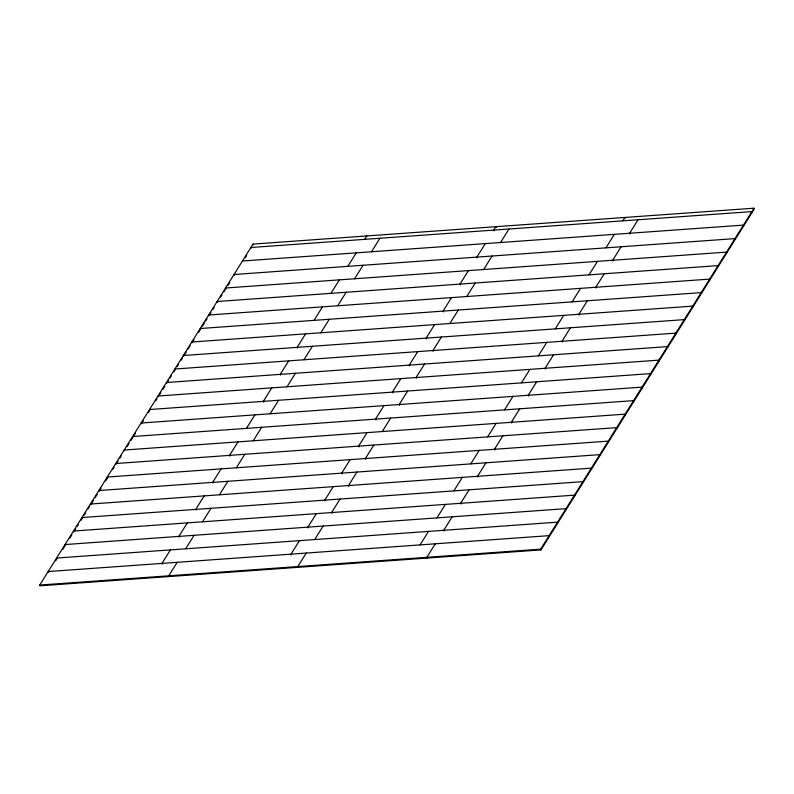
<?xml version="1.0" encoding="UTF-8"?>
<svg xmlns="http://www.w3.org/2000/svg" width="794" height="794" viewBox="0 0 794 794"><rect width="100%" height="100%" fill="white"/><g stroke="black" fill="none" stroke-linecap="round" stroke-linejoin="round"><path stroke-width="1.19" d="M39.7 585.059L253.028 244.095L753.992 208.197L754.3 208.941L540.972 549.905L40.008 585.803L39.7 585.059L540.664 549.16L753.992 208.197M55.61 560.882L56.91 558.797L56.592 558.053L557.557 522.154L557.874 522.899M62.756 549.458L65.356 545.299L65.039 544.555L566.003 508.646L566.321 509.401M69.902 538.024L71.857 534.908M75.748 528.685L73.802 531.801L73.495 531.047L574.459 495.148L574.767 495.893M77.048 526.601L78.348 524.526M80.948 520.368L82.248 518.293L81.941 517.549L582.905 481.65L583.213 482.395M84.204 515.177L85.504 513.103M88.094 508.944L89.394 506.87M91.35 503.753L93.295 500.637M95.25 497.52L97.196 494.404M101.096 488.171L99.141 491.288L98.833 490.543L599.798 454.644L600.105 455.389M105.642 480.906L107.597 477.789L107.279 477.045L608.244 441.136L608.561 441.881M112.788 469.482L114.088 467.398M116.688 463.249L117.988 461.175M119.944 458.059L121.244 455.974M127.09 446.625L129.035 443.518M130.99 440.402L132.935 437.286L132.628 436.541L633.592 400.633L633.9 401.377M134.236 435.201L135.536 433.127M143.337 420.661L141.382 423.778L141.074 423.033L642.038 387.135L642.346 387.879M148.528 412.354L149.828 410.28M155.684 400.93L156.984 398.856M159.574 394.697L160.874 392.623M162.83 389.507L164.775 386.39M168.675 380.157L166.73 383.274L166.412 382.529L667.377 346.621L667.694 347.375M169.976 378.083L171.276 375.999M173.876 371.85L175.176 369.776L174.859 369.021L675.823 333.123L676.141 333.867M177.122 366.659L178.422 364.575M181.022 360.426L182.322 358.342M184.268 355.236L186.223 352.119M188.168 349.003L190.123 345.886M194.024 339.653L192.069 342.77L191.761 342.025L692.725 306.117L693.033 306.861M198.569 332.378L200.515 329.262L200.207 328.518L701.171 292.619L701.479 293.363M202.47 326.145L204.415 323.029M205.715 320.955L207.016 318.88M209.616 314.722L210.916 312.647M212.861 309.531L214.162 307.457M220.663 297.065L221.963 294.991M223.908 291.874L225.863 288.758L225.546 288.014L726.51 252.115L726.828 252.859M227.809 285.642L229.764 282.525M245.356 257.603L246.656 255.519M170.412 549.895L161.966 563.403L162.274 564.147M187.315 522.899L178.858 536.397L179.176 537.141M204.207 495.893L195.761 509.391L196.068 510.135M221.099 468.887L212.653 482.385L212.961 483.129M237.992 441.881L229.545 455.389L229.863 456.133M246.448 428.383L254.894 414.875M271.786 387.869L263.34 401.377L263.648 402.121M288.679 360.873L280.232 374.371L280.55 375.115M305.581 333.867L297.125 347.365L297.442 348.109M314.027 320.359L322.473 306.861M330.919 293.363L339.366 279.855M347.812 266.357L356.258 252.849M364.714 239.351L366.848 235.937M177.191 562.311L168.745 575.809L169.062 576.553M185.647 548.803L194.093 535.305M202.539 521.807L210.986 508.299M219.432 494.801L227.878 481.293M236.334 467.795L244.78 454.297M253.226 440.789L261.673 427.291M270.119 413.783L278.565 400.285M287.011 386.777L295.467 373.279M303.913 359.781L312.36 346.273M320.806 332.775L329.252 319.267M337.698 305.769L346.144 292.271M354.6 278.763L363.047 265.265M371.493 251.758L379.939 238.26M299.467 540.654L291.011 554.152L291.329 554.897M316.359 513.649L307.913 527.147L308.221 527.891M333.252 486.643L324.806 500.141L325.113 500.885M350.144 459.637L341.698 473.135L342.016 473.889M367.046 432.631L358.6 446.139L358.908 446.883M383.939 405.625L375.493 419.133L375.8 419.877M400.831 378.629L392.385 392.127L392.702 392.871M417.733 351.623L409.277 365.121L409.595 365.865M434.626 324.617L426.18 338.115L426.487 338.859M451.518 297.611L443.072 311.119L443.38 311.863M468.42 270.605L459.964 284.113L460.282 284.857M485.313 243.599L476.866 257.107L477.174 257.852M306.246 553.061L297.8 566.559L298.107 567.313M314.692 539.563L323.138 526.055M340.031 499.049L331.584 512.557L331.902 513.301M356.933 472.053L348.487 485.551L348.794 486.295M373.825 445.047L365.379 458.545L365.687 459.289M382.271 431.539L390.717 418.041M407.62 391.035L399.164 404.533L399.481 405.287M424.512 364.029L416.066 377.537L416.374 378.281M441.404 337.023L432.958 350.531L433.266 351.276M449.851 323.525L458.307 310.027M466.753 296.519L475.199 283.021M483.645 269.513L492.091 256.015M500.538 242.507L508.984 229.009M420.066 544.902L428.512 531.404M436.958 517.896L445.404 504.398M453.85 490.891L462.297 477.393M470.753 463.894L479.199 450.387M487.645 436.889L496.091 423.381M504.537 409.883L512.984 396.385M521.44 382.877L529.886 369.379M538.332 355.871L546.778 342.373M555.224 328.875L563.671 315.367M572.117 301.869L580.573 288.361M589.019 274.863L597.465 261.355M605.911 247.857L614.358 234.359M622.804 220.851L624.938 217.447L625.255 218.191M435.291 543.811L426.844 557.319L427.152 558.063M452.183 516.805L443.737 530.313L444.054 531.057M469.085 489.809L460.639 503.307L460.947 504.051M485.978 462.803L477.531 476.301L477.839 477.045M502.87 435.797L494.424 449.295L494.741 450.039M519.772 408.791L511.326 422.289L511.634 423.043M536.665 381.785L528.218 395.293L528.526 396.037M553.557 354.779L545.111 368.287L545.428 369.031M570.459 327.783L562.003 341.281L562.321 342.025M587.352 300.777L578.905 314.275L579.213 315.019M604.244 273.771L595.798 287.269L596.105 288.014M621.136 246.765L612.69 260.263L613.008 261.018M638.039 219.759L629.592 233.267L629.9 234.012M242.448 261.008L743.412 225.109L743.72 225.853M149.52 409.535L650.485 373.627L650.792 374.371M752.166 212.345L751.858 211.601L250.894 247.51L251.202 248.254M735.274 239.351L734.956 238.607L233.992 274.516L234.309 275.26M718.371 266.357L718.064 265.613L217.099 301.512L217.417 302.256M709.925 279.855L709.618 279.111L208.653 315.019L208.961 315.764M684.587 320.369L684.269 319.625L183.315 355.523L183.622 356.268M659.238 360.873L658.931 360.129L157.966 396.027L158.274 396.772M625.454 414.885L625.136 414.14L124.172 450.039L124.489 450.784M617.007 428.383L616.69 427.638L115.725 463.537L116.043 464.282M496.2 227.441L495.893 226.687L493.759 230.101L494.067 230.846M591.659 468.887L591.351 468.142L90.387 504.051L90.695 504.795M549.418 536.397L549.111 535.652L48.146 571.561L48.464 572.305M540.664 549.16L540.972 549.905M253.028 244.095L253.336 244.84"/></g></svg>
